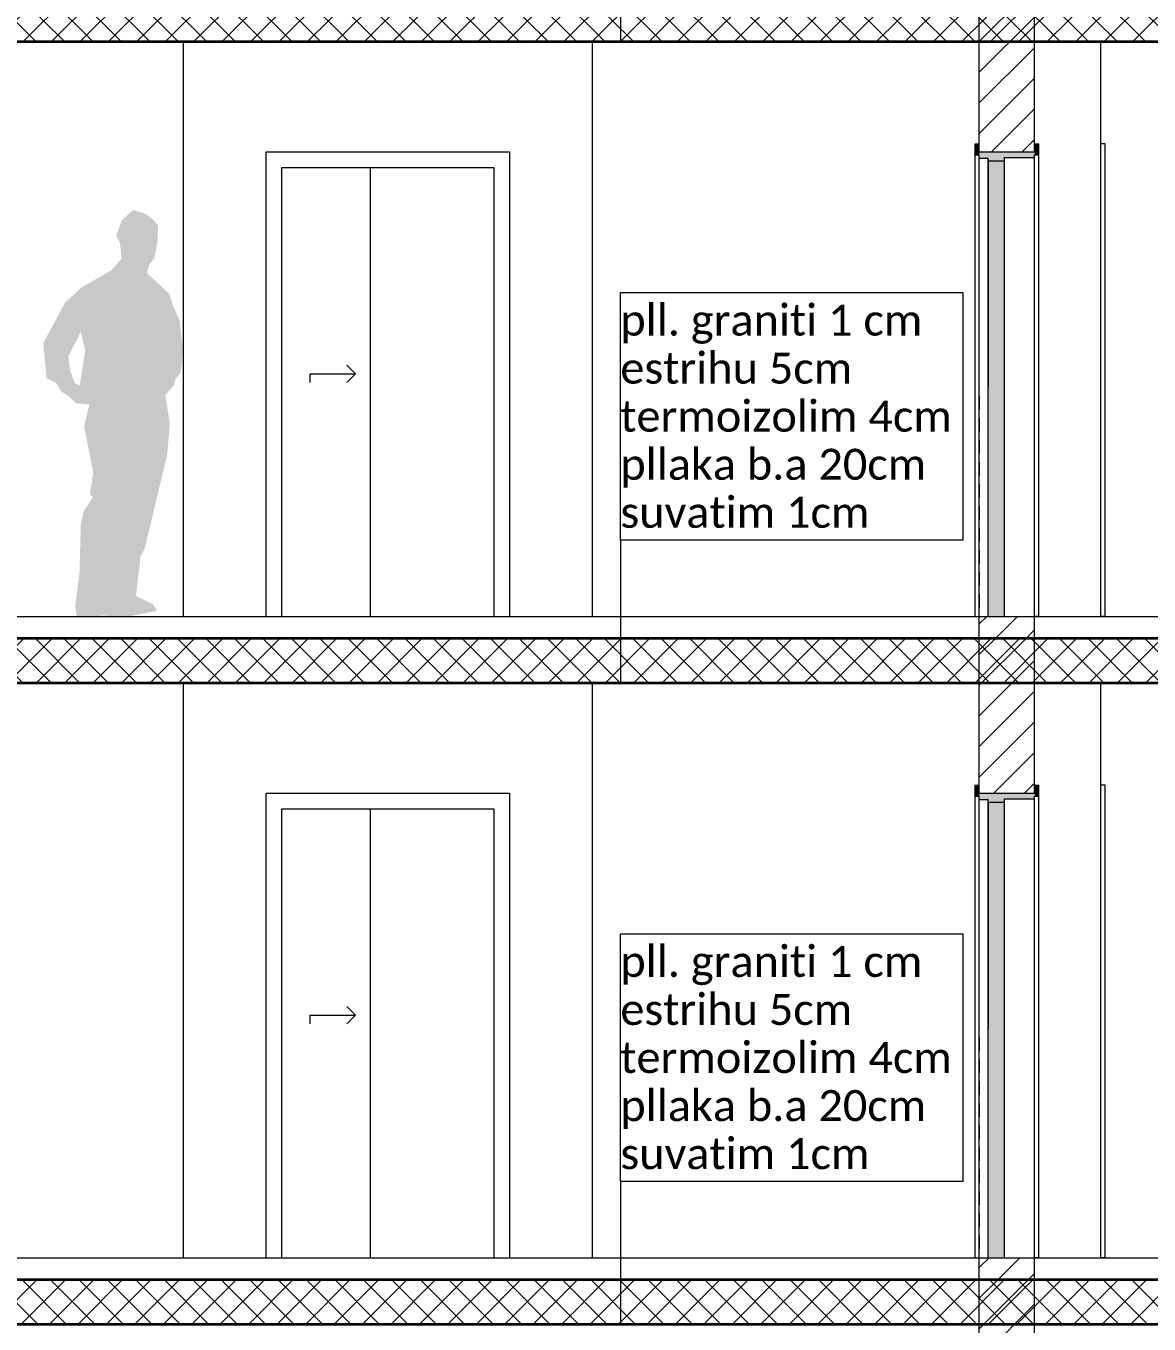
# Model space of a CAD drawing. Header units: millimetres. Extents: x -310 to 171125, y -3027 to 55843.
# Drawn here: x 124173 to 129253, y 35096 to 40965 of the extents above; entities that cross this region are included whole.
import ezdxf

# ---------------------------------------------------------------- set-up
doc = ezdxf.new("R2010")
doc.units = ezdxf.units.MM
doc.header["$MEASUREMENT"] = 0
doc.set_wipeout_variables(frame=1)
doc.linetypes.add('Wipeout_Contour', pattern=[1000, 0, -1000])
doc.layers.add('Dimensioning - General', color=7, linetype='Continuous')
doc.layers.add('Structural - Bearing', color=7, linetype='Continuous')
for name, color, linetype, lineweight, true_color in [('Dimensioning - General_Pen_No__61', 7, 'Continuous', 20, 0x6a6a6a), ('Dimensioning - General_Pen_No__88', 7, 'Continuous', 20, 0xfd4435), ('Drawing & Figure_Pen_No__61', 7, 'Continuous', 20, 0x6a6a6a), ('Structural - Bearing_Pen_No__108', 7, 'Continuous', 13, 0xfd8379), ('Structural - Bearing_Pen_No__111', 7, 'Continuous', 13, 0xccccff), ('Structural - Bearing_Pen_No__61', 7, 'Continuous', 20, 0x6a6a6a), ('Structural - Bearing_Pen_No__82', 7, 'Continuous', 20, 0xaaaaaa)]:
    doc.layers.add(name, color=color, linetype=linetype, lineweight=lineweight, true_color=true_color)
for name, color, linetype, lineweight in [('Structural - Bearing_Pen_No__1', 7, 'Continuous', 13), ('Structural - Bearing_Pen_No__7', 7, 'Continuous', 35), ('Zhavori_Pen_No__101', 252, 'Continuous', 13)]:
    doc.layers.add(name, color=color, linetype=linetype, lineweight=lineweight)
doc.layers.get('0').off()
doc.styles.add('GENERATED_STYLE_6', font='calibril.ttf')
doc.dimstyles.new('GENERATED_STYLE__1', dxfattribs={"dimtxt": 195.999997, "dimasz": 106.4, "dimexe": 0.18, "dimexo": 0.0625, "dimgap": 0.09, "dimtad": 1, "dimdec": 0, "dimlfac": 0.1, "dimzin": 0, "dimdsep": 46, "dimtxsty": 'GENERATED_STYLE_6', "dimblk": 'ARROWHEAD_2', "dimblk1": 'ARROWHEAD_2', "dimblk2": 'ARROWHEAD_2', "dimcen": 0.09, "dimse1": 1, "dimse2": 1, "dimclrd": 256, "dimclre": 256, "dimclrt": 256, "dimadec": 0, "dimazin": 0, "dimtfac": 1, "dimtdec": 4, "dimtmove": 0, "dimatfit": 3, "dimfxl": 1, "dimtolj": 1, "dimtzin": 0, "dimarcsym": 0})
pattern_1 = [(45, (0, 0), (-69.29646, 69.29646), [])]
pattern_2 = [(45, (0, 0), (-64.346715, 64.346715), []), (135, (0, 0), (64.346715, 64.346715), [])]

# ---------------------------------------------------------------- blocks, each defined once
blk = doc.blocks.new('*D95')
at = {"layer": 'Dimensioning - General_Pen_No__61', "color": 251, "linetype": 'Continuous', "lineweight": 20, "true_color": 0x6a6a6a, "transparency": 16777216}
for p, q in [((134582.9, 35136), (134722.9, 35055.2)), ((134757.9, 35095.6), (134547.9, 35095.6)), ((134652.9, 32395.6), (134652.9, 35095.6)), ((134582.9, 32436), (134722.9, 32355.2)), ((134757.9, 32395.6), (134547.9, 32395.6))]:
    blk.add_line(p, q, dxfattribs=at)
at = {"layer": 'Dimensioning - General_Pen_No__88', "color": 20, "lineweight": 20, "true_color": 0xfd4435, "transparency": 16777216, "char_height": 196, "attachment_point": 7, "rotation": 90, "style": 'GENERATED_STYLE_6'}
for s, insert in [('\\A1;{\\pql;\\fCalibri Light|b0|i0|c0|p34;20}', (134613.7, 34737.4)), ('\\A1;{\\pql;\\fCalibri Light|b0|i0|c0|p34;270}', (134613.7, 33507.3))]:
    blk.add_mtext(s, dxfattribs=dict(at, insert=insert))
blk = doc.blocks.new('ARROWHEAD_2')
at = {"color": 0, "linetype": 'Continuous', "lineweight": 0}
for p, q in [((-0.378, -0.655), (0.378, 0.655)), ((0, 0), (-1, 0))]:
    blk.add_line(p, q, dxfattribs=at)
blk = doc.blocks.new('*D96')
at = {"layer": 'Dimensioning - General_Pen_No__61', "color": 251, "linetype": 'Continuous', "lineweight": 20, "true_color": 0x6a6a6a, "transparency": 16777216}
for p, q in [((134757.9, 35295.6), (134547.9, 35295.6)), ((134582.9, 35336), (134722.9, 35255.2)), ((134652.9, 35095.6), (134652.9, 35295.6)), ((134582.9, 35136), (134722.9, 35055.2)), ((134757.9, 35095.6), (134547.9, 35095.6))]:
    blk.add_line(p, q, dxfattribs=at)
blk = doc.blocks.new('*D97')
at = {"layer": 'Dimensioning - General_Pen_No__61', "color": 251, "linetype": 'Continuous', "lineweight": 20, "true_color": 0x6a6a6a, "transparency": 16777216}
for p, q in [((134757.9, 37995.6), (134547.9, 37995.6)), ((134582.9, 38036), (134722.9, 37955.2)), ((134652.9, 35295.6), (134652.9, 37995.6)), ((134757.9, 35295.6), (134547.9, 35295.6)), ((134582.9, 35336), (134722.9, 35255.2))]:
    blk.add_line(p, q, dxfattribs=at)
at = {"layer": 'Dimensioning - General_Pen_No__88', "color": 20, "lineweight": 20, "true_color": 0xfd4435, "transparency": 16777216, "char_height": 196, "attachment_point": 7, "rotation": 90, "style": 'GENERATED_STYLE_6'}
for s, insert in [('\\A1;{\\pql;\\fCalibri Light|b0|i0|c0|p34;20}', (134613.7, 37637.4)), ('\\A1;{\\pql;\\fCalibri Light|b0|i0|c0|p34;270}', (134613.7, 36407.3))]:
    blk.add_mtext(s, dxfattribs=dict(at, insert=insert))
blk = doc.blocks.new('*D98')
at = {"layer": 'Dimensioning - General_Pen_No__61', "color": 251, "linetype": 'Continuous', "lineweight": 20, "true_color": 0x6a6a6a, "transparency": 16777216}
for p, q in [((134582.9, 38236), (134722.9, 38155.2)), ((134757.9, 38195.6), (134547.9, 38195.6)), ((134652.9, 37995.6), (134652.9, 38195.6)), ((134757.9, 37995.6), (134547.9, 37995.6)), ((134582.9, 38036), (134722.9, 37955.2))]:
    blk.add_line(p, q, dxfattribs=at)
blk = doc.blocks.new('*D99')
at = {"layer": 'Dimensioning - General_Pen_No__61', "color": 251, "linetype": 'Continuous', "lineweight": 20, "true_color": 0x6a6a6a, "transparency": 16777216}
for p, q in [((134582.9, 40936), (134722.9, 40855.2)), ((134757.9, 40895.6), (134547.9, 40895.6)), ((134652.9, 38195.6), (134652.9, 40895.6)), ((134582.9, 38236), (134722.9, 38155.2)), ((134757.9, 38195.6), (134547.9, 38195.6))]:
    blk.add_line(p, q, dxfattribs=at)
at = {"layer": 'Dimensioning - General_Pen_No__88', "color": 20, "lineweight": 20, "true_color": 0xfd4435, "transparency": 16777216, "char_height": 196, "attachment_point": 7, "rotation": 90, "style": 'GENERATED_STYLE_6'}
for s, insert in [('\\A1;{\\pql;\\fCalibri Light|b0|i0|c0|p34;20}', (134613.7, 40537.4)), ('\\A1;{\\pql;\\fCalibri Light|b0|i0|c0|p34;270}', (134613.7, 39307.3))]:
    blk.add_mtext(s, dxfattribs=dict(at, insert=insert))
blk = doc.blocks.new('*D100')
at = {"layer": 'Dimensioning - General_Pen_No__61', "color": 251, "linetype": 'Continuous', "lineweight": 20, "true_color": 0x6a6a6a, "transparency": 16777216}
for p, q in [((134757.9, 41095.6), (134547.9, 41095.6)), ((134582.9, 41136), (134722.9, 41055.2)), ((134652.9, 40895.6), (134652.9, 41095.6)), ((134582.9, 40936), (134722.9, 40855.2)), ((134757.9, 40895.6), (134547.9, 40895.6))]:
    blk.add_line(p, q, dxfattribs=at)
blk = doc.blocks.new('*D138')
at = {"layer": 'Dimensioning - General_Pen_No__61', "color": 251, "linetype": 'Continuous', "lineweight": 20, "true_color": 0x6a6a6a, "transparency": 16777216}
for p, q in [((135132.9, 35136), (135272.9, 35055.2)), ((135307.9, 35095.6), (135097.9, 35095.6)), ((135202.9, 32395.6), (135202.9, 35095.6)), ((135132.9, 32436), (135272.9, 32355.2)), ((135307.9, 32395.6), (135097.9, 32395.6))]:
    blk.add_line(p, q, dxfattribs=at)
at = {"layer": 'Dimensioning - General_Pen_No__88', "color": 20, "lineweight": 20, "true_color": 0xfd4435, "transparency": 16777216, "char_height": 196, "attachment_point": 7, "rotation": 90, "style": 'GENERATED_STYLE_6'}
for s, insert in [('\\A1;{\\pql;\\fCalibri Light|b0|i0|c0|p34;20}', (135163.7, 34737.4)), ('\\A1;{\\pql;\\fCalibri Light|b0|i0|c0|p34;270}', (135163.7, 33507.3))]:
    blk.add_mtext(s, dxfattribs=dict(at, insert=insert))
blk = doc.blocks.new('*D139')
at = {"layer": 'Dimensioning - General_Pen_No__61', "color": 251, "linetype": 'Continuous', "lineweight": 20, "true_color": 0x6a6a6a, "transparency": 16777216}
for p, q in [((135307.9, 35295.6), (135097.9, 35295.6)), ((135132.9, 35336), (135272.9, 35255.2)), ((135202.9, 35095.6), (135202.9, 35295.6)), ((135132.9, 35136), (135272.9, 35055.2)), ((135307.9, 35095.6), (135097.9, 35095.6))]:
    blk.add_line(p, q, dxfattribs=at)
blk = doc.blocks.new('*D140')
at = {"layer": 'Dimensioning - General_Pen_No__61', "color": 251, "linetype": 'Continuous', "lineweight": 20, "true_color": 0x6a6a6a, "transparency": 16777216}
for p, q in [((135307.9, 37995.6), (135097.9, 37995.6)), ((135132.9, 38036), (135272.9, 37955.2)), ((135202.9, 35295.6), (135202.9, 37995.6)), ((135307.9, 35295.6), (135097.9, 35295.6)), ((135132.9, 35336), (135272.9, 35255.2))]:
    blk.add_line(p, q, dxfattribs=at)
at = {"layer": 'Dimensioning - General_Pen_No__88', "color": 20, "lineweight": 20, "true_color": 0xfd4435, "transparency": 16777216, "char_height": 196, "attachment_point": 7, "rotation": 90, "style": 'GENERATED_STYLE_6'}
for s, insert in [('\\A1;{\\pql;\\fCalibri Light|b0|i0|c0|p34;20}', (135163.7, 37637.4)), ('\\A1;{\\pql;\\fCalibri Light|b0|i0|c0|p34;270}', (135163.7, 36407.3))]:
    blk.add_mtext(s, dxfattribs=dict(at, insert=insert))
blk = doc.blocks.new('*D141')
at = {"layer": 'Dimensioning - General_Pen_No__61', "color": 251, "linetype": 'Continuous', "lineweight": 20, "true_color": 0x6a6a6a, "transparency": 16777216}
for p, q in [((135132.9, 38236), (135272.9, 38155.2)), ((135307.9, 38195.6), (135097.9, 38195.6)), ((135202.9, 37995.6), (135202.9, 38195.6)), ((135307.9, 37995.6), (135097.9, 37995.6)), ((135132.9, 38036), (135272.9, 37955.2))]:
    blk.add_line(p, q, dxfattribs=at)
blk = doc.blocks.new('*D142')
at = {"layer": 'Dimensioning - General_Pen_No__61', "color": 251, "linetype": 'Continuous', "lineweight": 20, "true_color": 0x6a6a6a, "transparency": 16777216}
for p, q in [((135132.9, 40936), (135272.9, 40855.2)), ((135307.9, 40895.6), (135097.9, 40895.6)), ((135202.9, 38195.6), (135202.9, 40895.6)), ((135132.9, 38236), (135272.9, 38155.2)), ((135307.9, 38195.6), (135097.9, 38195.6))]:
    blk.add_line(p, q, dxfattribs=at)
at = {"layer": 'Dimensioning - General_Pen_No__88', "color": 20, "lineweight": 20, "true_color": 0xfd4435, "transparency": 16777216, "char_height": 196, "attachment_point": 7, "rotation": 90, "style": 'GENERATED_STYLE_6'}
for s, insert in [('\\A1;{\\pql;\\fCalibri Light|b0|i0|c0|p34;20}', (135163.7, 40537.4)), ('\\A1;{\\pql;\\fCalibri Light|b0|i0|c0|p34;270}', (135163.7, 39307.3))]:
    blk.add_mtext(s, dxfattribs=dict(at, insert=insert))
blk = doc.blocks.new('*D143')
at = {"layer": 'Dimensioning - General_Pen_No__61', "color": 251, "linetype": 'Continuous', "lineweight": 20, "true_color": 0x6a6a6a, "transparency": 16777216}
for p, q in [((135307.9, 41095.6), (135097.9, 41095.6)), ((135132.9, 41136), (135272.9, 41055.2)), ((135202.9, 40895.6), (135202.9, 41095.6)), ((135132.9, 40936), (135272.9, 40855.2)), ((135307.9, 40895.6), (135097.9, 40895.6))]:
    blk.add_line(p, q, dxfattribs=at)
blk = doc.blocks.new('*D161')
at = {"layer": 'Dimensioning - General_Pen_No__61', "color": 251, "linetype": 'Continuous', "lineweight": 20, "true_color": 0x6a6a6a, "transparency": 16777216}
for p, q in [((135857.9, 35295.6), (135647.9, 35295.6)), ((135682.9, 35336), (135822.9, 35255.2)), ((135752.9, 32395.6), (135752.9, 35295.6)), ((135682.9, 32436), (135822.9, 32355.2)), ((135857.9, 32395.6), (135647.9, 32395.6))]:
    blk.add_line(p, q, dxfattribs=at)
at = {"layer": 'Dimensioning - General_Pen_No__88', "color": 20, "lineweight": 20, "true_color": 0xfd4435, "transparency": 16777216, "insert": (135713.7, 33607.3), "char_height": 196, "attachment_point": 7, "rotation": 90, "style": 'GENERATED_STYLE_6'}
blk.add_mtext('\\A1;{\\pql;\\fCalibri Light|b0|i0|c0|p34;290}', dxfattribs=at)
blk = doc.blocks.new('*D162')
at = {"layer": 'Dimensioning - General_Pen_No__61', "color": 251, "linetype": 'Continuous', "lineweight": 20, "true_color": 0x6a6a6a, "transparency": 16777216}
for p, q in [((135682.9, 38236), (135822.9, 38155.2)), ((135857.9, 38195.6), (135647.9, 38195.6)), ((135752.9, 35295.6), (135752.9, 38195.6)), ((135857.9, 35295.6), (135647.9, 35295.6)), ((135682.9, 35336), (135822.9, 35255.2))]:
    blk.add_line(p, q, dxfattribs=at)
at = {"layer": 'Dimensioning - General_Pen_No__88', "color": 20, "lineweight": 20, "true_color": 0xfd4435, "transparency": 16777216, "insert": (135713.7, 36507.3), "char_height": 196, "attachment_point": 7, "rotation": 90, "style": 'GENERATED_STYLE_6'}
blk.add_mtext('\\A1;{\\pql;\\fCalibri Light|b0|i0|c0|p34;290}', dxfattribs=at)
blk = doc.blocks.new('*D163')
at = {"layer": 'Dimensioning - General_Pen_No__61', "color": 251, "linetype": 'Continuous', "lineweight": 20, "true_color": 0x6a6a6a, "transparency": 16777216}
for p, q in [((135857.9, 41095.6), (135647.9, 41095.6)), ((135682.9, 41136), (135822.9, 41055.2)), ((135752.9, 38195.6), (135752.9, 41095.6)), ((135682.9, 38236), (135822.9, 38155.2)), ((135857.9, 38195.6), (135647.9, 38195.6))]:
    blk.add_line(p, q, dxfattribs=at)
at = {"layer": 'Dimensioning - General_Pen_No__88', "color": 20, "lineweight": 20, "true_color": 0xfd4435, "transparency": 16777216, "insert": (135713.7, 39407.3), "char_height": 196, "attachment_point": 7, "rotation": 90, "style": 'GENERATED_STYLE_6'}
blk.add_mtext('\\A1;{\\pql;\\fCalibri Light|b0|i0|c0|p34;290}', dxfattribs=at)

msp = doc.modelspace()

# ---------------------------------------------------------------- linework, layer by layer
at = {"layer": 'Structural - Bearing_Pen_No__1', "color": 7, "linetype": 'Continuous', "lineweight": 13}
for p, q in [((128525.2, 40267.6), (128525.2, 40367.6)), ((128525.2, 40355.6), (128525.2, 40367.6)), ((128525.2, 38495.6), (128525.2, 40267.6)), ((128525.2, 38295.6), (128525.2, 38495.6)), ((128525.2, 37367.6), (128525.2, 37467.6)), ((128525.2, 37455.6), (128525.2, 37467.6)), ((128525.2, 35595.6), (128525.2, 37367.6)), ((128525.2, 35395.6), (128525.2, 35595.6)), ((124335.2, 35095.6), (139085.2, 35095.6))]:
    msp.add_line(p, q, dxfattribs=at)
at = {"layer": 'Structural - Bearing_Pen_No__82', "color": 253, "linetype": 'Continuous', "lineweight": 20, "true_color": 0xaaaaaa}
for p, q in [((128526.2, 40353.3), (128526.2, 40272.4)), ((128526.2, 40272.4), (128526.2, 39331.6)), ((128526.2, 38390.8), (128526.2, 39331.6)), ((128526.2, 38309.9), (128526.2, 38390.8)), ((128526.2, 37453.3), (128526.2, 37372.4)), ((128526.2, 37372.4), (128526.2, 36431.6)), ((128526.2, 35490.8), (128526.2, 36431.6)), ((128526.2, 35409.9), (128526.2, 35490.8))]:
    msp.add_line(p, q, dxfattribs=at)

# ---------------------------------------------------------------- dimensions: what is measured, and where the dimension line sits
at = {"layer": 'Dimensioning - General', "color": 251, "linetype": 'Continuous', "lineweight": 20, "true_color": 0x6a6a6a}
for base, p1, p2, picture, middle in [((135202.9, 35095.6), (106857.6, 32395.6), (106730.7, 35095.6), '*D138', (135065.7, 33731.4)), ((134652.9, 35095.6), (107177.2, 32395.6), (107217.4, 35095.6), '*D95', (134515.7, 33731.4))]:
    dim = msp.add_linear_dim(base=base, p1=p1, p2=p2, angle=90, dimstyle='GENERATED_STYLE__1', dxfattribs=at)
    dim.commit()
    dim.dimension.update_dxf_attribs({"geometry": picture, "text_midpoint": middle, "dimtype": 160, "text_rotation": 90})

# ---------------------------------------------------------------- wipeouts: each hides what was drawn before it
at = {"color": 254, "linetype": 'Wipeout_Contour', "lineweight": 0, "ltscale": 1071912.011119241}
msp.add_wipeout([(126735.2, 38195.6), (128485.2, 38195.6), (128485.2, 38295.6), (128466.2, 38295.6), (128466.2, 40432.6), (128485.2, 40432.6), (128485.2, 40895.6), (126735.2, 40895.6)], dxfattribs=at).dxf.layer = 'Structural - Bearing'
at = {"color": 254, "linetype": 'Wipeout_Contour', "lineweight": 0, "ltscale": 1212755.979198909}
msp.add_wipeout([(128735.2, 40895.6), (128735.2, 40432.6), (128754.2, 40432.6), (128754.2, 40382.6), (128754.2, 38295.6), (128735.2, 38295.6), (128735.2, 38195.6), (129035.2, 38195.6), (129035.2, 40895.6)], dxfattribs=at).dxf.layer = 'Structural - Bearing'
at = {"color": 254, "linetype": 'Wipeout_Contour', "lineweight": 0, "ltscale": 1065311.482086218}
msp.add_wipeout([(126735.2, 35295.6), (128485.2, 35295.6), (128485.2, 35395.6), (128466.2, 35395.6), (128466.2, 37532.6), (128485.2, 37532.6), (128485.2, 37995.6), (126735.2, 37995.6)], dxfattribs=at).dxf.layer = 'Structural - Bearing'
at = {"color": 254, "linetype": 'Wipeout_Contour', "lineweight": 0, "ltscale": 1205352.738878417}
msp.add_wipeout([(128735.2, 37995.6), (128735.2, 37532.6), (128754.2, 37532.6), (128754.2, 37482.6), (128754.2, 35395.6), (128735.2, 35395.6), (128735.2, 35295.6), (129035.2, 35295.6), (129035.2, 37995.6)], dxfattribs=at).dxf.layer = 'Structural - Bearing'

# ---------------------------------------------------------------- next in the draw order: hatches: boundary and pattern name
at = {"layer": 'Structural - Bearing_Pen_No__108', "linetype": 'Continuous', "lineweight": 13, "true_color": 0xfd8379}
h = msp.add_hatch(dxfattribs=at)
h.set_pattern_fill('FIRE_PROOFING', color=11, style=0, pattern_type=2)
h.set_pattern_definition(pattern_1)
h.paths.add_polyline_path([(128735.2, 35295.6), (128485.2, 35295.6), (128485.2, 34595.6), (128735.2, 34595.6)])

# ---------------------------------------------------------------- next in the draw order: linework, layer by layer
at = {"layer": 'Drawing & Figure_Pen_No__61', "color": 251, "linetype": 'Continuous', "lineweight": 20, "true_color": 0x6a6a6a, "flags": 128}
for points in [[(126861.8, 39760.4), (128410.3, 39760.4), (128410.3, 38640.4), (126861.8, 38640.4)], [(126861.8, 36860.4), (128410.3, 36860.4), (128410.3, 35740.4), (126861.8, 35740.4)]]:
    msp.add_lwpolyline(points, close=True, dxfattribs=at)
at = {"layer": 'Structural - Bearing_Pen_No__1', "color": 7, "linetype": 'Continuous', "lineweight": 13}
for p, q in [((128466.2, 40432.6), (128485.2, 40432.6)), ((128735.2, 40432.6), (128754.2, 40432.6)), ((128735.2, 38195.6), (130635.2, 38195.6)), ((128466.2, 37532.6), (128485.2, 37532.6)), ((128735.2, 37532.6), (128754.2, 37532.6)), ((128485.2, 34595.6), (128485.2, 35295.6)), ((128735.2, 34595.6), (128735.2, 35295.6)), ((128735.2, 35295.6), (130635.2, 35295.6))]:
    msp.add_line(p, q, dxfattribs=at)
at = {"layer": 'Structural - Bearing_Pen_No__61', "color": 251, "linetype": 'Continuous', "lineweight": 20, "true_color": 0x6a6a6a}
for points in [[(126861.8, 41540.4), (126861.8, 40895.6)], [(126861.8, 38640.4), (126861.8, 37995.6)], [(126861.8, 35740.4), (126861.8, 35095.6)]]:
    msp.add_lwpolyline(points, dxfattribs=at)

# ---------------------------------------------------------------- next in the draw order: texts
at = {"layer": 'Drawing & Figure_Pen_No__61', "color": 251, "linetype": 'Continuous', "lineweight": 20, "true_color": 0x6a6a6a, "char_height": 140, "attachment_point": 7, "line_spacing_factor": 0.931144, "style": 'GENERATED_STYLE_6'}
for insert in [(126861.8, 38694.5), (126861.8, 35794.5)]:
    msp.add_mtext('\\A1;{\\pql;\\fCalibri Light|b0|i0|c0|p34;pll. graniti 1 cm\\P\\pql;\\fCalibri Light|b0|i0|c0|p34;estrihu 5cm\\P\\pql;\\fCalibri Light|b0|i0|c0|p34;termoizolim 4cm\\P\\pql;\\fCalibri Light|b0|i0|c0|p34;pllaka b.a 20cm\\P\\pql;\\fCalibri Light|b0|i0|c0|p34;suvatim 1cm}', dxfattribs=dict(at, insert=insert))

# ---------------------------------------------------------------- next in the draw order: wipeouts: each hides what was drawn before it
at = {"color": 254, "linetype": 'Wipeout_Contour', "lineweight": 0, "ltscale": 527542.198592}
msp.add_wipeout([(126735.2, 40895.6), (124885.2, 40895.6), (124885.2, 38195.6), (126735.2, 38195.6)], dxfattribs=at).dxf.layer = 'Structural - Bearing'
at = {"color": 254, "linetype": 'Wipeout_Contour', "lineweight": 0, "ltscale": 539675.659223}
msp.add_wipeout([(129054.2, 38295.6), (129054.2, 40432.6), (129035.2, 40432.6), (129035.2, 38295.6)], dxfattribs=at).dxf.layer = 'Structural - Bearing'
at = {"color": 254, "linetype": 'Wipeout_Contour', "lineweight": 0, "ltscale": 537469.149734}
msp.add_wipeout([(128466.2, 38295.6), (128485.2, 38295.6), (128485.2, 40382.6), (128466.2, 40382.6)], dxfattribs=at).dxf.layer = 'Structural - Bearing'
at = {"color": 254, "linetype": 'Wipeout_Contour', "lineweight": 0, "ltscale": 538196.345792}
msp.add_wipeout([(128600.2, 38295.6), (128735.2, 38295.6), (128735.2, 40370.6), (128600.2, 40370.6)], dxfattribs=at).dxf.layer = 'Structural - Bearing'
at = {"color": 254, "linetype": 'Wipeout_Contour', "lineweight": 0, "ltscale": 524180.962165}
msp.add_wipeout([(126735.2, 37995.6), (124885.2, 37995.6), (124885.2, 35295.6), (126735.2, 35295.6)], dxfattribs=at).dxf.layer = 'Structural - Bearing'
at = {"color": 254, "linetype": 'Wipeout_Contour', "lineweight": 0, "ltscale": 536406.182775}
msp.add_wipeout([(129054.2, 35395.6), (129054.2, 37532.6), (129035.2, 37532.6), (129035.2, 35395.6)], dxfattribs=at).dxf.layer = 'Structural - Bearing'
at = {"color": 254, "linetype": 'Wipeout_Contour', "lineweight": 0, "ltscale": 534188.332505}
msp.add_wipeout([(128466.2, 35395.6), (128485.2, 35395.6), (128485.2, 37482.6), (128466.2, 37482.6)], dxfattribs=at).dxf.layer = 'Structural - Bearing'
at = {"color": 254, "linetype": 'Wipeout_Contour', "lineweight": 0, "ltscale": 534920.505819}
msp.add_wipeout([(128600.2, 35395.6), (128735.2, 35395.6), (128735.2, 37470.6), (128600.2, 37470.6)], dxfattribs=at).dxf.layer = 'Structural - Bearing'

# ---------------------------------------------------------------- next in the draw order: hatches: boundary and pattern name
at = {"layer": 'Structural - Bearing_Pen_No__1', "linetype": 'Continuous', "lineweight": 13}
h = msp.add_hatch(dxfattribs=at)
h.set_pattern_fill('CONCRETE_BLOCK', style=0, pattern_type=2)
h.set_pattern_definition(pattern_2)
h.paths.add_polyline_path([(139085.2, 40895.6), (139085.2, 41095.6), (123882.8, 41095.6), (123882.8, 40895.6)])
h = msp.add_hatch(dxfattribs=at)
h.set_pattern_fill('CONCRETE_BLOCK', style=0, pattern_type=2)
h.set_pattern_definition(pattern_2)
h.paths.add_polyline_path([(139085.2, 37995.6), (139085.2, 38195.6), (123882.8, 38195.6), (123882.8, 37995.6)])
h = msp.add_hatch(dxfattribs=at)
h.set_pattern_fill('CONCRETE_BLOCK', style=0, pattern_type=2)
h.set_pattern_definition(pattern_2)
h.paths.add_polyline_path([(139085.2, 35095.6), (139085.2, 35295.6), (123882.8, 35295.6), (123882.8, 35095.6)])
at = {"layer": 'Structural - Bearing_Pen_No__108', "linetype": 'Continuous', "lineweight": 0, "true_color": 0xfda29a}
for points in [[(128466.2, 40382.6), (128485.2, 40382.6), (128485.2, 40432.6), (128466.2, 40432.6)], [(128485.2, 40395.6), (128485.2, 40367.6), (128525.2, 40367.6), (128525.2, 40355.6), (128600.2, 40355.6), (128600.2, 40395.6)], [(128525.2, 38295.6), (128600.2, 38295.6), (128600.2, 40355.6), (128525.2, 40355.6)], [(128466.2, 37482.6), (128485.2, 37482.6), (128485.2, 37532.6), (128466.2, 37532.6)], [(128485.2, 37495.6), (128485.2, 37467.6), (128525.2, 37467.6), (128525.2, 37455.6), (128600.2, 37455.6), (128600.2, 37495.6)], [(128525.2, 35395.6), (128600.2, 35395.6), (128600.2, 37455.6), (128525.2, 37455.6)]]:
    msp.add_hatch(color=21, dxfattribs=at).paths.add_polyline_path(points)
at = {"layer": 'Zhavori_Pen_No__101', "linetype": 'Continuous', "lineweight": 13}
h = msp.add_hatch(color=252, dxfattribs=at)
h.paths.add_polyline_path([(124811.3, 39022.6), (124710, 38601.4), (124690.8, 38563.3), (124671.3, 38387.7), (124747.4, 38350.5), (124766.8, 38320.8), (124637.9, 38295.6), (124518.6, 38298.6), (124454, 38295.6), (124403.7, 38295.6), (124395.8, 38343.4), (124415.1, 38488), (124421.3, 38713.7), (124433.6, 38770.6), (124475.5, 38833.3), (124462.4, 38847.7), (124477.4, 38947.5), (124436.2, 39153.9), (124459.6, 39253.4), (124400.6, 39259), (124363.5, 39293.9), (124332.4, 39312.3), (124310.7, 39350.6), (124266.9, 39372.3), (124250.9, 39529.6), (124349.8, 39714.5), (124425.1, 39783.4), (124560.8, 39861.4), (124605.7, 39914.5), (124598.2, 39984.2), (124581.2, 40018.5), (124607.8, 40088.1), (124655.5, 40130.8), (124663.3, 40132), (124714.6, 40115.6), (124747.2, 40091.2), (124770.3, 40062.2), (124768.7, 39992.7), (124754.2, 39916), (124731.4, 39886.7), (124720.2, 39847.9), (124820.9, 39755.2), (124837.4, 39703.3), (124868.4, 39632.3), (124880.9, 39510.9), (124878.6, 39442.8), (124871.9, 39397.1), (124846.9, 39363.4), (124843.7, 39342.5), (124803.8, 39296.7), (124823.7, 39168.1)])
h.paths.add_polyline_path([(124441, 39498.9), (124416.8, 39340.1), (124393.5, 39350.1), (124373.5, 39407), (124364.6, 39470.1), (124421, 39582.5)], flags=0)

# ---------------------------------------------------------------- next in the draw order: linework, layer by layer
at = {"layer": 'Structural - Bearing_Pen_No__1', "color": 7, "linetype": 'Continuous', "lineweight": 13}
for p, q in [((128485.2, 40395.6), (128485.2, 41095.6)), ((124335.2, 40895.6), (139085.2, 40895.6)), ((128466.2, 40382.6), (128466.2, 40432.6)), ((128485.2, 40395.6), (128485.2, 40432.6)), ((128485.2, 40395.6), (128600.2, 40395.6)), ((128466.2, 40382.6), (128485.2, 40382.6)), ((128485.2, 40367.6), (128485.2, 40382.6)), ((128485.2, 40367.6), (128525.2, 40367.6)), ((128485.2, 40267.6), (128485.2, 40367.6)), ((128485.2, 40367.6), (128525.2, 40367.6)), ((128525.2, 40355.6), (128600.2, 40355.6)), ((128600.2, 40355.6), (128600.2, 40370.6)), ((128485.2, 38495.6), (128485.2, 40267.6)), ((128485.2, 38295.6), (128485.2, 38495.6)), ((128485.2, 38295.6), (128525.2, 38295.6)), ((128485.2, 38195.6), (128485.2, 38295.6)), ((124335.2, 38195.6), (128485.2, 38195.6)), ((128485.2, 37495.6), (128485.2, 38195.6)), ((124335.2, 37995.6), (139085.2, 37995.6)), ((128466.2, 37482.6), (128466.2, 37532.6)), ((128485.2, 37495.6), (128485.2, 37532.6)), ((128466.2, 37482.6), (128485.2, 37482.6)), ((128485.2, 37495.6), (128600.2, 37495.6)), ((128485.2, 37467.6), (128485.2, 37482.6)), ((128485.2, 37467.6), (128525.2, 37467.6)), ((128485.2, 37367.6), (128485.2, 37467.6)), ((128485.2, 37467.6), (128525.2, 37467.6)), ((128525.2, 37455.6), (128600.2, 37455.6)), ((128600.2, 37455.6), (128600.2, 37470.6)), ((128485.2, 35595.6), (128485.2, 37367.6)), ((128485.2, 35395.6), (128485.2, 35595.6)), ((128485.2, 35395.6), (128525.2, 35395.6)), ((128485.2, 35295.6), (128485.2, 35395.6)), ((124335.2, 35295.6), (128485.2, 35295.6))]:
    msp.add_line(p, q, dxfattribs=at)
at = {"layer": 'Structural - Bearing_Pen_No__111', "color": 254, "linetype": 'Continuous', "lineweight": 13, "true_color": 0xccccff}
for p, q in [((125458.6, 39352.9), (125458.6, 39392.3)), ((125458.6, 39392.3), (125663.7, 39392.3)), ((125663.7, 39392.3), (125624.3, 39431.8)), ((125663.7, 39392.3), (125624.3, 39352.9)), ((125663.7, 36492.3), (125624.3, 36531.8)), ((125458.6, 36452.9), (125458.6, 36492.3)), ((125458.6, 36492.3), (125663.7, 36492.3)), ((125663.7, 36492.3), (125624.3, 36452.9))]:
    msp.add_line(p, q, dxfattribs=at)
for points in [[(125260.1, 38295.6), (125260.1, 40395.6), (126360.1, 40395.6), (126360.1, 38295.6)], [(125330.1, 38295.6), (125330.1, 40325.6), (126290.1, 40325.6), (126290.1, 38295.6)], [(125730.1, 40325.6), (125730.1, 38295.6)], [(125260.1, 35395.6), (125260.1, 37495.6), (126360.1, 37495.6), (126360.1, 35395.6)], [(125330.1, 35395.6), (125330.1, 37425.6), (126290.1, 37425.6), (126290.1, 35395.6)], [(125730.1, 37425.6), (125730.1, 35395.6)]]:
    msp.add_lwpolyline(points, dxfattribs=at)
at = {"layer": 'Structural - Bearing_Pen_No__61', "color": 251, "linetype": 'Continuous', "lineweight": 20, "true_color": 0x6a6a6a}
msp.add_line((128600.2, 35395.6), (128600.2, 37455.6), dxfattribs=at)
for points in [[(124075.2, 38295.6), (128485.2, 38295.6)], [(124075.2, 35395.6), (128485.2, 35395.6)]]:
    msp.add_lwpolyline(points, dxfattribs=at)
at = {"layer": 'Structural - Bearing_Pen_No__7', "color": 7, "linetype": 'Continuous', "lineweight": 35, "flags": 128}
for points in [[(139085.2, 40895.6), (139085.2, 41095.6), (123882.8, 41095.6), (123882.8, 40895.6)], [(139085.2, 37995.6), (139085.2, 38195.6), (123882.8, 38195.6), (123882.8, 37995.6)], [(139085.2, 35095.6), (139085.2, 35295.6), (123882.8, 35295.6), (123882.8, 35095.6)]]:
    msp.add_lwpolyline(points, close=True, dxfattribs=at)
at = {"layer": 'Structural - Bearing_Pen_No__82', "color": 253, "linetype": 'Continuous', "lineweight": 20, "true_color": 0xaaaaaa}
for p, q in [((124885.2, 38295.6), (124885.2, 40895.6)), ((126735.2, 38295.6), (126735.2, 40895.6)), ((129035.2, 38295.6), (129035.2, 40895.6)), ((129054.2, 40432.6), (129035.2, 40432.6)), ((129054.2, 38295.6), (129054.2, 40432.6)), ((128466.2, 38295.6), (128466.2, 40382.6)), ((128484.2, 40366.3), (128484.2, 40367.6)), ((128484.2, 40272.4), (128484.2, 40328)), ((128600.2, 38295.6), (128600.2, 40355.6)), ((128484.2, 40266.8), (128484.2, 40272.4)), ((128484.2, 40167.3), (128484.2, 40228.5)), ((128484.2, 40067.8), (128484.2, 40129)), ((128484.2, 39968.2), (128484.2, 40029.5)), ((128484.2, 39868.7), (128484.2, 39930)), ((128484.2, 39769.2), (128484.2, 39830.5)), ((128484.2, 39669.7), (128484.2, 39731)), ((128484.2, 39570.2), (128484.2, 39631.5)), ((128484.2, 39470.7), (128484.2, 39532)), ((128484.2, 39371.2), (128484.2, 39432.4)), ((128484.2, 39331.6), (128484.2, 39332.9)), ((128484.2, 39331.6), (128484.2, 39330.3)), ((128484.2, 39292), (128484.2, 39230.8)), ((128484.2, 39192.5), (128484.2, 39131.3)), ((128484.2, 39093), (128484.2, 39031.8)), ((128484.2, 38993.5), (128484.2, 38932.2)), ((128484.2, 38894), (128484.2, 38832.7)), ((128484.2, 38794.5), (128484.2, 38733.2)), ((128484.2, 38695), (128484.2, 38633.7)), ((128484.2, 38595.5), (128484.2, 38534.2)), ((128484.2, 38496), (128484.2, 38434.7)), ((128484.2, 38396.4), (128484.2, 38390.8)), ((128484.2, 38390.8), (128484.2, 38335.2)), ((128466.2, 38295.6), (128485.2, 38295.6)), ((128484.2, 38296.9), (128484.2, 38295.6)), ((129054.2, 38295.6), (129035.2, 38295.6)), ((124885.2, 35395.6), (124885.2, 37995.6)), ((126735.2, 35395.6), (126735.2, 37995.6)), ((129035.2, 35395.6), (129035.2, 37995.6)), ((129054.2, 37532.6), (129035.2, 37532.6)), ((129054.2, 35395.6), (129054.2, 37532.6)), ((128466.2, 35395.6), (128466.2, 37482.6)), ((128484.2, 37466.3), (128484.2, 37467.6)), ((128484.2, 37372.4), (128484.2, 37428)), ((128484.2, 37366.8), (128484.2, 37372.4)), ((128484.2, 37267.3), (128484.2, 37328.5)), ((128484.2, 37167.8), (128484.2, 37229)), ((128484.2, 37068.2), (128484.2, 37129.5)), ((128484.2, 36968.7), (128484.2, 37030)), ((128484.2, 36869.2), (128484.2, 36930.5)), ((128484.2, 36769.7), (128484.2, 36831)), ((128484.2, 36670.2), (128484.2, 36731.5)), ((128484.2, 36570.7), (128484.2, 36632)), ((128484.2, 36471.2), (128484.2, 36532.4)), ((128484.2, 36431.6), (128484.2, 36432.9)), ((128484.2, 36431.6), (128484.2, 36430.3)), ((128484.2, 36392), (128484.2, 36330.8)), ((128484.2, 36292.5), (128484.2, 36231.3)), ((128484.2, 36193), (128484.2, 36131.8)), ((128484.2, 36093.5), (128484.2, 36032.2)), ((128484.2, 35994), (128484.2, 35932.7)), ((128484.2, 35894.5), (128484.2, 35833.2)), ((128484.2, 35795), (128484.2, 35733.7)), ((128484.2, 35695.5), (128484.2, 35634.2)), ((128484.2, 35596), (128484.2, 35534.7)), ((128484.2, 35496.4), (128484.2, 35490.8)), ((128484.2, 35490.8), (128484.2, 35435.2)), ((128466.2, 35395.6), (128485.2, 35395.6)), ((128484.2, 35396.9), (128484.2, 35395.6)), ((129054.2, 35395.6), (129035.2, 35395.6))]:
    msp.add_line(p, q, dxfattribs=at)

# ---------------------------------------------------------------- next in the draw order: dimensions: what is measured, and where the dimension line sits
at = {"layer": 'Dimensioning - General', "color": 251, "linetype": 'Continuous', "lineweight": 20, "true_color": 0x6a6a6a}
for base, p1, p2, picture, middle in [((135202.9, 41095.6), (106895, 40895.6), (106895, 41095.6), '*D143', (135065.7, 40686.8)), ((134652.9, 41095.6), (107337.8, 40895.6), (107364.6, 41095.6), '*D100', (134515.7, 40686.8)), ((135202.9, 38195.6), (106889.1, 37995.6), (106867.2, 38195.6), '*D141', (135065.7, 37786.8)), ((134652.9, 38195.6), (107284.3, 37995.6), (107364.6, 38195.6), '*D98', (134515.7, 37786.8)), ((135202.9, 35295.6), (106730.7, 35095.6), (106794, 35295.6), '*D139', (135065.7, 34886.8)), ((134652.9, 35295.6), (107217.4, 35095.6), (107257.5, 35295.6), '*D96', (134515.7, 34886.8)), ((135752.9, 35295.6), (109390.8, 32395.6), (109215.1, 35295.6), '*D161', (135615.7, 33831.4))]:
    dim = msp.add_linear_dim(base=base, p1=p1, p2=p2, angle=90, dimstyle='GENERATED_STYLE__1', dxfattribs=at)
    dim.commit()
    dim.dimension.update_dxf_attribs({"geometry": picture, "text_midpoint": middle, "dimtype": 160, "text_rotation": 90})

# ---------------------------------------------------------------- next in the draw order: wipeouts: each hides what was drawn before it
at = {"color": 254, "linetype": 'Wipeout_Contour', "lineweight": 0, "ltscale": 538498.068051}
msp.add_wipeout([(128754.2, 38295.6), (128754.2, 40382.6), (128735.2, 40382.6), (128735.2, 38295.6)], dxfattribs=at).dxf.layer = 'Structural - Bearing'
at = {"color": 254, "linetype": 'Wipeout_Contour', "lineweight": 0, "ltscale": 535223.557287}
msp.add_wipeout([(128754.2, 35395.6), (128754.2, 37482.6), (128735.2, 37482.6), (128735.2, 35395.6)], dxfattribs=at).dxf.layer = 'Structural - Bearing'

# ---------------------------------------------------------------- next in the draw order: hatches: boundary and pattern name
at = {"layer": 'Structural - Bearing_Pen_No__108', "linetype": 'Continuous', "lineweight": 13, "true_color": 0xfd8379}
h = msp.add_hatch(dxfattribs=at)
h.set_pattern_fill('FIRE_PROOFING', color=11, style=0, pattern_type=2)
h.set_pattern_definition(pattern_1)
h.paths.add_polyline_path([(128735.2, 41095.6), (128485.2, 41095.6), (128485.2, 40395.6), (128735.2, 40395.6)])
at = {"layer": 'Structural - Bearing_Pen_No__108', "linetype": 'Continuous', "lineweight": 0, "true_color": 0xfda29a}
for points in [[(128600.2, 40370.6), (128735.2, 40370.6), (128735.2, 40395.6), (128600.2, 40395.6)], [(128754.2, 40382.6), (128754.2, 40432.6), (128735.2, 40432.6), (128735.2, 40382.6)], [(128754.2, 37482.6), (128754.2, 37532.6), (128735.2, 37532.6), (128735.2, 37482.6)], [(128600.2, 37470.6), (128735.2, 37470.6), (128735.2, 37495.6), (128600.2, 37495.6)]]:
    msp.add_hatch(color=21, dxfattribs=at).paths.add_polyline_path(points)
at = {"layer": 'Structural - Bearing_Pen_No__108', "linetype": 'Continuous', "lineweight": 13, "true_color": 0xfd8379}
h = msp.add_hatch(dxfattribs=at)
h.set_pattern_fill('FIRE_PROOFING', color=11, style=0, pattern_type=2)
h.set_pattern_definition(pattern_1)
h.paths.add_polyline_path([(128735.2, 38195.6), (128735.2, 38295.6), (128485.2, 38295.6), (128485.2, 38195.6)])
h = msp.add_hatch(dxfattribs=at)
h.set_pattern_fill('FIRE_PROOFING', color=11, style=0, pattern_type=2)
h.set_pattern_definition(pattern_1)
h.paths.add_polyline_path([(128735.2, 38195.6), (128485.2, 38195.6), (128485.2, 37495.6), (128735.2, 37495.6)])
h = msp.add_hatch(dxfattribs=at)
h.set_pattern_fill('FIRE_PROOFING', color=11, style=0, pattern_type=2)
h.set_pattern_definition(pattern_1)
h.paths.add_polyline_path([(128735.2, 35295.6), (128735.2, 35395.6), (128485.2, 35395.6), (128485.2, 35295.6)])

# ---------------------------------------------------------------- next in the draw order: linework, layer by layer
at = {"layer": 'Structural - Bearing_Pen_No__1', "color": 7, "linetype": 'Continuous', "lineweight": 13}
for p, q in [((128735.2, 40395.6), (128735.2, 41095.6)), ((128485.2, 40395.6), (128735.2, 40395.6)), ((128600.2, 40395.6), (128735.2, 40395.6)), ((128735.2, 40395.6), (128735.2, 40432.6)), ((128754.2, 40382.6), (128754.2, 40432.6)), ((128600.2, 40370.6), (128735.2, 40370.6)), ((128735.2, 40370.6), (128735.2, 40382.6)), ((128735.2, 40382.6), (128754.2, 40382.6)), ((128485.2, 38295.6), (128735.2, 38295.6)), ((128735.2, 38195.6), (128735.2, 38295.6)), ((128735.2, 37495.6), (128735.2, 38195.6)), ((128735.2, 37495.6), (128735.2, 37532.6)), ((128754.2, 37482.6), (128754.2, 37532.6)), ((128485.2, 37495.6), (128735.2, 37495.6)), ((128600.2, 37495.6), (128735.2, 37495.6)), ((128600.2, 37470.6), (128735.2, 37470.6)), ((128735.2, 37470.6), (128735.2, 37482.6)), ((128735.2, 37482.6), (128754.2, 37482.6)), ((128485.2, 35395.6), (128735.2, 35395.6)), ((128735.2, 35295.6), (128735.2, 35395.6))]:
    msp.add_line(p, q, dxfattribs=at)
at = {"layer": 'Structural - Bearing_Pen_No__61', "color": 251, "linetype": 'Continuous', "lineweight": 20, "true_color": 0x6a6a6a}
for points in [[(128735.2, 38295.6), (130635.2, 38295.6)], [(128735.2, 35395.6), (130635.2, 35395.6)]]:
    msp.add_lwpolyline(points, dxfattribs=at)
at = {"layer": 'Structural - Bearing_Pen_No__82', "color": 253, "linetype": 'Continuous', "lineweight": 20, "true_color": 0xaaaaaa}
for p, q in [((128735.2, 38295.6), (128735.2, 40370.6)), ((128754.2, 38295.6), (128754.2, 40382.6)), ((128754.2, 38295.6), (128735.2, 38295.6)), ((128735.2, 35395.6), (128735.2, 37470.6)), ((128754.2, 35395.6), (128754.2, 37482.6)), ((128754.2, 35395.6), (128735.2, 35395.6))]:
    msp.add_line(p, q, dxfattribs=at)

# ---------------------------------------------------------------- next in the draw order: dimensions: what is measured, and where the dimension line sits
at = {"layer": 'Dimensioning - General', "color": 251, "linetype": 'Continuous', "lineweight": 20, "true_color": 0x6a6a6a}
for base, p1, p2, picture, middle in [((135752.9, 41095.6), (109241.5, 38195.6), (109267.8, 41095.6), '*D163', (135615.7, 39631.4)), ((135202.9, 40895.6), (106867.2, 38195.6), (106895, 40895.6), '*D142', (135065.7, 39531.4)), ((134652.9, 40895.6), (107364.6, 38195.6), (107337.8, 40895.6), '*D99', (134515.7, 39531.4)), ((135752.9, 38195.6), (109215.1, 35295.6), (109241.5, 38195.6), '*D162', (135615.7, 36731.4)), ((135202.9, 37995.6), (106794, 35295.6), (106889.1, 37995.6), '*D140', (135065.7, 36631.4)), ((134652.9, 37995.6), (107257.5, 35295.6), (107284.3, 37995.6), '*D97', (134515.7, 36631.4))]:
    dim = msp.add_linear_dim(base=base, p1=p1, p2=p2, angle=90, dimstyle='GENERATED_STYLE__1', dxfattribs=at)
    dim.commit()
    dim.dimension.update_dxf_attribs({"geometry": picture, "text_midpoint": middle, "dimtype": 160, "text_rotation": 90})

doc.saveas('drawing.dxf')
